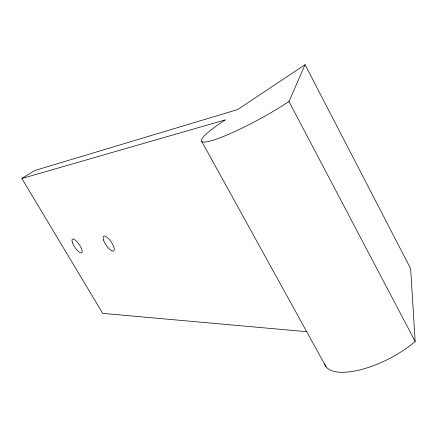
<?xml version="1.0" encoding="UTF-8"?>
<svg xmlns="http://www.w3.org/2000/svg" width="437" height="437" viewBox="0 0 437 437"><rect width="100%" height="100%" fill="white"/><g stroke="black" fill="none" stroke-linecap="round" stroke-linejoin="round"><path stroke-width="0.66" d="M306.719 331.688L102.706 313.378L21.85 178.509L225.29 119.875A62.07 8.423 -28.6 0 0 211.59 140.665A62.07 8.423 -28.6 0 0 288.972 101.521L305.07 64.698L410.643 268.624L415.15 341.423A58.76 22.822 -26.7 0 1 360.044 369.866A58.76 22.822 -26.7 0 1 324.576 363.857M305.07 64.698L237.679 109.561L34.987 170.446L21.85 178.509M201.818 141.544L326.04 366.747M288.972 101.521L415.15 341.423M72.427 242.611A8.259 2.589 56 0 0 81.206 252.957A8.259 2.589 56 0 0 77.546 242.317A8.259 2.589 56 0 0 72.427 242.611M103.482 239.946A8.92 3.026 55.8 0 0 113.096 251.122A8.92 3.026 55.8 0 0 109.458 239.602A8.92 3.026 55.8 0 0 103.482 239.946"/></g></svg>
